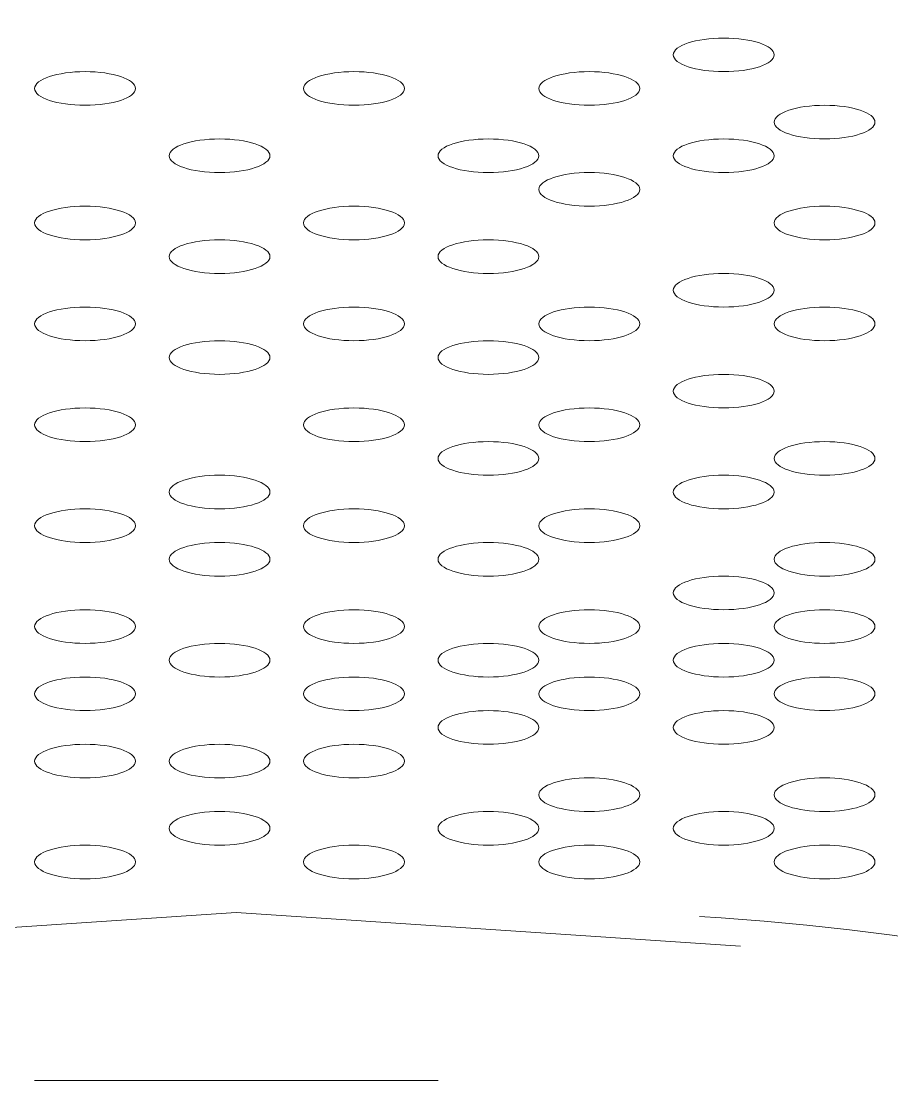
# Model space of a CAD drawing. Header units: metres. Extents: x 29 to 86.9, y -23.2 to 39.7.
# Drawn here: x 74.4701 to 74.5335, y -17.0699 to -16.9928 of the extents above; entities that cross this region are included whole.
import ezdxf

# ---------------------------------------------------------------- set-up
doc = ezdxf.new("R2010")
doc.units = ezdxf.units.M
doc.header["$LTSCALE"] = 100
doc.layers.get('0').update_dxf_attribs({"color": 254})
doc.layers.add('Arqui', color=8, linetype='Continuous', lineweight=0)

# ---------------------------------------------------------------- blocks, each defined once
blk = doc.blocks.new('A$C9582355f')
at = {"layer": 'Arqui'}
for points in [[(45.69457448278155, 6.126214199186052, 0.2278580694967523), (45.50212297980562, 6.21636923779397, 0.2278580694966841), (45.30919018274955, 6.126214199186052)], [(45.68998460515758, 6.122865414649823, 0.2538010257354624), (45.50034955296559, 6.205849049185872, 0.253801025735526), (45.31133446037353, 6.122865414649823)], [(45.53680799527757, 6.106038732866182, -0.1333274390361423), (45.63027633276562, 6.074539111394188), (45.63027633276562, 6.072093511394087)]]:
    blk.add_lwpolyline(points, format="xyb", dxfattribs=at)
for points in [[(45.46642113276556, 6.103886311394035), (45.5031051327656, 6.106331911394136), (45.53978913276552, 6.103886311394035)], [(45.48843153276556, 6.094103911394086), (45.5031051327656, 6.094103911394086), (45.51777873276552, 6.094103911394086)]]:
    blk.add_lwpolyline(points, dxfattribs=at)
for points in [[(45.53856633276558, 6.169917511394033), (45.53654032435753, 6.169917511394033), (45.53489793276555, 6.169370039378009), (45.53489793276555, 6.168694711393982)], [(45.54223473276562, 6.168694711393982), (45.54223473276562, 6.169370039378009), (45.54059234117352, 6.169917511394033), (45.53856633276558, 6.169917511394033)], [(45.53489793276555, 6.168694711393982), (45.53489793276555, 6.168019383409955), (45.53654032435753, 6.167471911393932), (45.53856633276558, 6.167471911393932)], [(45.53856633276558, 6.167471911393932), (45.54059234117352, 6.167471911393932), (45.54223473276562, 6.168019383409955), (45.54223473276562, 6.168694711393982)], [(45.4920999327656, 6.167471911393932), (45.49007392435755, 6.167471911393932), (45.48843153276556, 6.166924439377908), (45.48843153276556, 6.166249111393881)], [(45.49576833276552, 6.166249111393881), (45.49576833276552, 6.166924439377908), (45.49412594117354, 6.167471911393932), (45.4920999327656, 6.167471911393932)], [(45.51166473276561, 6.167471911393932), (45.50963872435756, 6.167471911393932), (45.50799633276557, 6.166924439377908), (45.50799633276557, 6.166249111393881)], [(45.51533313276553, 6.166249111393881), (45.51533313276553, 6.166924439377908), (45.51369074117355, 6.167471911393932), (45.51166473276561, 6.167471911393932)], [(45.52878393276552, 6.167471911393932), (45.52675792435758, 6.167471911393932), (45.5251155327656, 6.166924439377908), (45.5251155327656, 6.166249111393881)], [(45.53245233276556, 6.166249111393881), (45.53245233276556, 6.166924439377908), (45.53080994117357, 6.167471911393932), (45.52878393276552, 6.167471911393932)], [(45.48843153276556, 6.166249111393881), (45.48843153276556, 6.165573783409855), (45.49007392435755, 6.165026311393831), (45.4920999327656, 6.165026311393831)], [(45.4920999327656, 6.165026311393831), (45.49412594117354, 6.165026311393831), (45.49576833276552, 6.165573783409855), (45.49576833276552, 6.166249111393881)], [(45.50799633276557, 6.166249111393881), (45.50799633276557, 6.165573783409855), (45.50963872435756, 6.165026311393831), (45.51166473276561, 6.165026311393831)], [(45.51166473276561, 6.165026311393831), (45.51369074117355, 6.165026311393831), (45.51533313276553, 6.165573783409855), (45.51533313276553, 6.166249111393881)], [(45.5251155327656, 6.166249111393881), (45.5251155327656, 6.165573783409855), (45.52675792435758, 6.165026311393831), (45.52878393276552, 6.165026311393831)], [(45.52878393276552, 6.165026311393831), (45.53080994117357, 6.165026311393831), (45.53245233276556, 6.165573783409855), (45.53245233276556, 6.166249111393881)], [(45.54590313276555, 6.165026311393831), (45.54387712435761, 6.165026311393831), (45.54223473276562, 6.164478839377807), (45.54223473276562, 6.163803511394235)], [(45.54957153276558, 6.163803511394235), (45.54957153276558, 6.164478839377807), (45.5479291411736, 6.165026311393831), (45.54590313276555, 6.165026311393831)], [(45.54223473276562, 6.163803511394235), (45.54223473276562, 6.163128183410208), (45.54387712435761, 6.162580711394185), (45.54590313276555, 6.162580711394185)], [(45.54590313276555, 6.162580711394185), (45.5479291411736, 6.162580711394185), (45.54957153276558, 6.163128183410208), (45.54957153276558, 6.163803511394235)], [(45.50188233276555, 6.162580711394185), (45.49985632435761, 6.162580711394185), (45.49821393276562, 6.162033239378161), (45.49821393276562, 6.161357911394134)], [(45.50188233276555, 6.162580711394185), (45.49985632435761, 6.162580711394185), (45.49821393276562, 6.162033239378161), (45.49821393276562, 6.161357911394134)], [(45.50555073276558, 6.161357911394134), (45.50555073276558, 6.162033239378161), (45.5039083411736, 6.162580711394185), (45.50188233276555, 6.162580711394185)], [(45.50555073276558, 6.161357911394134), (45.50555073276558, 6.162033239378161), (45.5039083411736, 6.162580711394185), (45.50188233276555, 6.162580711394185)], [(45.52144713276556, 6.162580711394185), (45.51942112435762, 6.162580711394185), (45.51777873276552, 6.162033239378161), (45.51777873276552, 6.161357911394134)], [(45.5251155327656, 6.161357911394134), (45.5251155327656, 6.162033239378161), (45.52347314117361, 6.162580711394185), (45.52144713276556, 6.162580711394185)], [(45.53856633276558, 6.162580711394185), (45.53654032435753, 6.162580711394185), (45.53489793276555, 6.162033239378161), (45.53489793276555, 6.161357911394134)], [(45.54223473276562, 6.161357911394134), (45.54223473276562, 6.162033239378161), (45.54059234117352, 6.162580711394185), (45.53856633276558, 6.162580711394185)], [(45.49821393276562, 6.161357911394134), (45.49821393276562, 6.160682583410107), (45.49985632435761, 6.160135111394084), (45.50188233276555, 6.160135111394084)], [(45.49821393276562, 6.161357911394134), (45.49821393276562, 6.160682583410107), (45.49985632435761, 6.160135111394084), (45.50188233276555, 6.160135111394084)], [(45.50188233276555, 6.160135111394084), (45.5039083411736, 6.160135111394084), (45.50555073276558, 6.160682583410107), (45.50555073276558, 6.161357911394134)], [(45.50188233276555, 6.160135111394084), (45.5039083411736, 6.160135111394084), (45.50555073276558, 6.160682583410107), (45.50555073276558, 6.161357911394134)], [(45.51777873276552, 6.161357911394134), (45.51777873276552, 6.160682583410107), (45.51942112435762, 6.160135111394084), (45.52144713276556, 6.160135111394084)], [(45.52144713276556, 6.160135111394084), (45.52347314117361, 6.160135111394084), (45.5251155327656, 6.160682583410107), (45.5251155327656, 6.161357911394134)], [(45.53489793276555, 6.161357911394134), (45.53489793276555, 6.160682583410107), (45.53654032435753, 6.160135111394084), (45.53856633276558, 6.160135111394084)], [(45.53856633276558, 6.160135111394084), (45.54059234117352, 6.160135111394084), (45.54223473276562, 6.160682583410107), (45.54223473276562, 6.161357911394134)], [(45.52878393276552, 6.160135111394084), (45.52675792435758, 6.160135111394084), (45.5251155327656, 6.15958763937806), (45.5251155327656, 6.158912311394033)], [(45.53245233276556, 6.158912311394033), (45.53245233276556, 6.15958763937806), (45.53080994117357, 6.160135111394084), (45.52878393276552, 6.160135111394084)], [(45.5251155327656, 6.158912311394033), (45.5251155327656, 6.158236983410006), (45.52675792435758, 6.157689511393983), (45.52878393276552, 6.157689511393983)], [(45.52878393276552, 6.157689511393983), (45.53080994117357, 6.157689511393983), (45.53245233276556, 6.158236983410006), (45.53245233276556, 6.158912311394033)], [(45.4920999327656, 6.157689511393983), (45.49007392435755, 6.157689511393983), (45.48843153276556, 6.157142039377959), (45.48843153276556, 6.156466711393932)], [(45.49576833276552, 6.156466711393932), (45.49576833276552, 6.157142039377959), (45.49412594117354, 6.157689511393983), (45.4920999327656, 6.157689511393983)], [(45.51166473276561, 6.157689511393983), (45.50963872435756, 6.157689511393983), (45.50799633276557, 6.157142039377959), (45.50799633276557, 6.156466711393932)], [(45.51533313276553, 6.156466711393932), (45.51533313276553, 6.157142039377959), (45.51369074117355, 6.157689511393983), (45.51166473276561, 6.157689511393983)], [(45.54590313276555, 6.157689511393983), (45.54387712435761, 6.157689511393983), (45.54223473276562, 6.157142039377959), (45.54223473276562, 6.156466711393932)], [(45.54957153276558, 6.156466711393932), (45.54957153276558, 6.157142039377959), (45.5479291411736, 6.157689511393983), (45.54590313276555, 6.157689511393983)], [(45.48843153276556, 6.156466711393932), (45.48843153276556, 6.155791383409905), (45.49007392435755, 6.155243911393882), (45.4920999327656, 6.155243911393882)], [(45.4920999327656, 6.155243911393882), (45.49412594117354, 6.155243911393882), (45.49576833276552, 6.155791383409905), (45.49576833276552, 6.156466711393932)], [(45.50799633276557, 6.156466711393932), (45.50799633276557, 6.155791383409905), (45.50963872435756, 6.155243911393882), (45.51166473276561, 6.155243911393882)], [(45.51166473276561, 6.155243911393882), (45.51369074117355, 6.155243911393882), (45.51533313276553, 6.155791383409905), (45.51533313276553, 6.156466711393932)], [(45.54223473276562, 6.156466711393932), (45.54223473276562, 6.155791383409905), (45.54387712435761, 6.155243911393882), (45.54590313276555, 6.155243911393882)], [(45.54590313276555, 6.155243911393882), (45.5479291411736, 6.155243911393882), (45.54957153276558, 6.155791383409905), (45.54957153276558, 6.156466711393932)], [(45.50188233276555, 6.155243911393882), (45.49985632435761, 6.155243911393882), (45.49821393276562, 6.154696439377858), (45.49821393276562, 6.154021111393831)], [(45.50188233276555, 6.155243911393882), (45.49985632435761, 6.155243911393882), (45.49821393276562, 6.154696439377858), (45.49821393276562, 6.154021111393831)], [(45.50555073276558, 6.154021111393831), (45.50555073276558, 6.154696439377858), (45.5039083411736, 6.155243911393882), (45.50188233276555, 6.155243911393882)], [(45.50555073276558, 6.154021111393831), (45.50555073276558, 6.154696439377858), (45.5039083411736, 6.155243911393882), (45.50188233276555, 6.155243911393882)], [(45.52144713276556, 6.155243911393882), (45.51942112435762, 6.155243911393882), (45.51777873276552, 6.154696439377858), (45.51777873276552, 6.154021111393831)], [(45.5251155327656, 6.154021111393831), (45.5251155327656, 6.154696439377858), (45.52347314117361, 6.155243911393882), (45.52144713276556, 6.155243911393882)], [(45.49821393276562, 6.154021111393831), (45.49821393276562, 6.153345783409804), (45.49985632435761, 6.152798311394235), (45.50188233276555, 6.152798311394235)], [(45.49821393276562, 6.154021111393831), (45.49821393276562, 6.153345783409804), (45.49985632435761, 6.152798311394235), (45.50188233276555, 6.152798311394235)], [(45.50188233276555, 6.152798311394235), (45.5039083411736, 6.152798311394235), (45.50555073276558, 6.153345783409804), (45.50555073276558, 6.154021111393831)], [(45.50188233276555, 6.152798311394235), (45.5039083411736, 6.152798311394235), (45.50555073276558, 6.153345783409804), (45.50555073276558, 6.154021111393831)], [(45.51777873276552, 6.154021111393831), (45.51777873276552, 6.153345783409804), (45.51942112435762, 6.152798311394235), (45.52144713276556, 6.152798311394235)], [(45.52144713276556, 6.152798311394235), (45.52347314117361, 6.152798311394235), (45.5251155327656, 6.153345783409804), (45.5251155327656, 6.154021111393831)], [(45.53856633276558, 6.152798311394235), (45.53654032435753, 6.152798311394235), (45.53489793276555, 6.152250839378212), (45.53489793276555, 6.151575511394185)], [(45.54223473276562, 6.151575511394185), (45.54223473276562, 6.152250839378212), (45.54059234117352, 6.152798311394235), (45.53856633276558, 6.152798311394235)], [(45.53489793276555, 6.151575511394185), (45.53489793276555, 6.150900183410158), (45.53654032435753, 6.150352711394135), (45.53856633276558, 6.150352711394135)], [(45.53856633276558, 6.150352711394135), (45.54059234117352, 6.150352711394135), (45.54223473276562, 6.150900183410158), (45.54223473276562, 6.151575511394185)], [(45.4920999327656, 6.150352711394135), (45.49007392435755, 6.150352711394135), (45.48843153276556, 6.149805239378111), (45.48843153276556, 6.149129911394084)], [(45.49576833276552, 6.149129911394084), (45.49576833276552, 6.149805239378111), (45.49412594117354, 6.150352711394135), (45.4920999327656, 6.150352711394135)], [(45.51166473276561, 6.150352711394135), (45.50963872435756, 6.150352711394135), (45.50799633276557, 6.149805239378111), (45.50799633276557, 6.149129911394084)], [(45.51533313276553, 6.149129911394084), (45.51533313276553, 6.149805239378111), (45.51369074117355, 6.150352711394135), (45.51166473276561, 6.150352711394135)], [(45.52878393276552, 6.150352711394135), (45.52675792435758, 6.150352711394135), (45.5251155327656, 6.149805239378111), (45.5251155327656, 6.149129911394084)], [(45.53245233276556, 6.149129911394084), (45.53245233276556, 6.149805239378111), (45.53080994117357, 6.150352711394135), (45.52878393276552, 6.150352711394135)], [(45.54590313276555, 6.150352711394135), (45.54387712435761, 6.150352711394135), (45.54223473276562, 6.149805239378111), (45.54223473276562, 6.149129911394084)], [(45.54957153276558, 6.149129911394084), (45.54957153276558, 6.149805239378111), (45.5479291411736, 6.150352711394135), (45.54590313276555, 6.150352711394135)], [(45.48843153276556, 6.149129911394084), (45.48843153276556, 6.148454583410057), (45.49007392435755, 6.147907111394034), (45.4920999327656, 6.147907111394034)], [(45.4920999327656, 6.147907111394034), (45.49412594117354, 6.147907111394034), (45.49576833276552, 6.148454583410057), (45.49576833276552, 6.149129911394084)], [(45.50799633276557, 6.149129911394084), (45.50799633276557, 6.148454583410057), (45.50963872435756, 6.147907111394034), (45.51166473276561, 6.147907111394034)], [(45.51166473276561, 6.147907111394034), (45.51369074117355, 6.147907111394034), (45.51533313276553, 6.148454583410057), (45.51533313276553, 6.149129911394084)], [(45.5251155327656, 6.149129911394084), (45.5251155327656, 6.148454583410057), (45.52675792435758, 6.147907111394034), (45.52878393276552, 6.147907111394034)], [(45.52878393276552, 6.147907111394034), (45.53080994117357, 6.147907111394034), (45.53245233276556, 6.148454583410057), (45.53245233276556, 6.149129911394084)], [(45.54223473276562, 6.149129911394084), (45.54223473276562, 6.148454583410057), (45.54387712435761, 6.147907111394034), (45.54590313276555, 6.147907111394034)], [(45.54590313276555, 6.147907111394034), (45.5479291411736, 6.147907111394034), (45.54957153276558, 6.148454583410057), (45.54957153276558, 6.149129911394084)], [(45.50188233276555, 6.147907111394034), (45.49985632435761, 6.147907111394034), (45.49821393276562, 6.14735963937801), (45.49821393276562, 6.146684311393983)], [(45.50188233276555, 6.147907111394034), (45.49985632435761, 6.147907111394034), (45.49821393276562, 6.14735963937801), (45.49821393276562, 6.146684311393983)], [(45.50555073276558, 6.146684311393983), (45.50555073276558, 6.14735963937801), (45.5039083411736, 6.147907111394034), (45.50188233276555, 6.147907111394034)], [(45.50555073276558, 6.146684311393983), (45.50555073276558, 6.14735963937801), (45.5039083411736, 6.147907111394034), (45.50188233276555, 6.147907111394034)], [(45.52144713276556, 6.147907111394034), (45.51942112435762, 6.147907111394034), (45.51777873276552, 6.14735963937801), (45.51777873276552, 6.146684311393983)], [(45.5251155327656, 6.146684311393983), (45.5251155327656, 6.14735963937801), (45.52347314117361, 6.147907111394034), (45.52144713276556, 6.147907111394034)], [(45.49821393276562, 6.146684311393983), (45.49821393276562, 6.146008983409956), (45.49985632435761, 6.145461511393933), (45.50188233276555, 6.145461511393933)], [(45.49821393276562, 6.146684311393983), (45.49821393276562, 6.146008983409956), (45.49985632435761, 6.145461511393933), (45.50188233276555, 6.145461511393933)], [(45.50188233276555, 6.145461511393933), (45.5039083411736, 6.145461511393933), (45.50555073276558, 6.146008983409956), (45.50555073276558, 6.146684311393983)], [(45.50188233276555, 6.145461511393933), (45.5039083411736, 6.145461511393933), (45.50555073276558, 6.146008983409956), (45.50555073276558, 6.146684311393983)], [(45.51777873276552, 6.146684311393983), (45.51777873276552, 6.146008983409956), (45.51942112435762, 6.145461511393933), (45.52144713276556, 6.145461511393933)], [(45.52144713276556, 6.145461511393933), (45.52347314117361, 6.145461511393933), (45.5251155327656, 6.146008983409956), (45.5251155327656, 6.146684311393983)], [(45.53856633276558, 6.145461511393933), (45.53654032435753, 6.145461511393933), (45.53489793276555, 6.144914039377909), (45.53489793276555, 6.144238711393882)], [(45.54223473276562, 6.144238711393882), (45.54223473276562, 6.144914039377909), (45.54059234117352, 6.145461511393933), (45.53856633276558, 6.145461511393933)], [(45.53489793276555, 6.144238711393882), (45.53489793276555, 6.143563383409855), (45.53654032435753, 6.143015911393832), (45.53856633276558, 6.143015911393832)], [(45.53856633276558, 6.143015911393832), (45.54059234117352, 6.143015911393832), (45.54223473276562, 6.143563383409855), (45.54223473276562, 6.144238711393882)], [(45.4920999327656, 6.143015911393832), (45.49007392435755, 6.143015911393832), (45.48843153276556, 6.142468439377808), (45.48843153276556, 6.141793111394236)], [(45.49576833276552, 6.141793111394236), (45.49576833276552, 6.142468439377808), (45.49412594117354, 6.143015911393832), (45.4920999327656, 6.143015911393832)], [(45.51166473276561, 6.143015911393832), (45.50963872435756, 6.143015911393832), (45.50799633276557, 6.142468439377808), (45.50799633276557, 6.141793111394236)], [(45.51533313276553, 6.141793111394236), (45.51533313276553, 6.142468439377808), (45.51369074117355, 6.143015911393832), (45.51166473276561, 6.143015911393832)], [(45.52878393276552, 6.143015911393832), (45.52675792435758, 6.143015911393832), (45.5251155327656, 6.142468439377808), (45.5251155327656, 6.141793111394236)], [(45.53245233276556, 6.141793111394236), (45.53245233276556, 6.142468439377808), (45.53080994117357, 6.143015911393832), (45.52878393276552, 6.143015911393832)], [(45.48843153276556, 6.141793111394236), (45.48843153276556, 6.141117783410209), (45.49007392435755, 6.140570311394185), (45.4920999327656, 6.140570311394185)], [(45.4920999327656, 6.140570311394185), (45.49412594117354, 6.140570311394185), (45.49576833276552, 6.141117783410209), (45.49576833276552, 6.141793111394236)], [(45.50799633276557, 6.141793111394236), (45.50799633276557, 6.141117783410209), (45.50963872435756, 6.140570311394185), (45.51166473276561, 6.140570311394185)], [(45.51166473276561, 6.140570311394185), (45.51369074117355, 6.140570311394185), (45.51533313276553, 6.141117783410209), (45.51533313276553, 6.141793111394236)], [(45.5251155327656, 6.141793111394236), (45.5251155327656, 6.141117783410209), (45.52675792435758, 6.140570311394185), (45.52878393276552, 6.140570311394185)], [(45.52878393276552, 6.140570311394185), (45.53080994117357, 6.140570311394185), (45.53245233276556, 6.141117783410209), (45.53245233276556, 6.141793111394236)], [(45.52144713276556, 6.140570311394185), (45.51942112435762, 6.140570311394185), (45.51777873276552, 6.140022839378162), (45.51777873276552, 6.139347511394135)], [(45.5251155327656, 6.139347511394135), (45.5251155327656, 6.140022839378162), (45.52347314117361, 6.140570311394185), (45.52144713276556, 6.140570311394185)], [(45.54590313276555, 6.140570311394185), (45.54387712435761, 6.140570311394185), (45.54223473276562, 6.140022839378162), (45.54223473276562, 6.139347511394135)], [(45.54957153276558, 6.139347511394135), (45.54957153276558, 6.140022839378162), (45.5479291411736, 6.140570311394185), (45.54590313276555, 6.140570311394185)], [(45.51777873276552, 6.139347511394135), (45.51777873276552, 6.138672183410108), (45.51942112435762, 6.138124711394084), (45.52144713276556, 6.138124711394084)], [(45.52144713276556, 6.138124711394084), (45.52347314117361, 6.138124711394084), (45.5251155327656, 6.138672183410108), (45.5251155327656, 6.139347511394135)], [(45.54223473276562, 6.139347511394135), (45.54223473276562, 6.138672183410108), (45.54387712435761, 6.138124711394084), (45.54590313276555, 6.138124711394084)], [(45.54590313276555, 6.138124711394084), (45.5479291411736, 6.138124711394084), (45.54957153276558, 6.138672183410108), (45.54957153276558, 6.139347511394135)], [(45.50188233276555, 6.138124711394084), (45.49985632435761, 6.138124711394084), (45.49821393276562, 6.137577239378061), (45.49821393276562, 6.136901911394034)], [(45.50188233276555, 6.138124711394084), (45.49985632435761, 6.138124711394084), (45.49821393276562, 6.137577239378061), (45.49821393276562, 6.136901911394034)], [(45.50555073276558, 6.136901911394034), (45.50555073276558, 6.137577239378061), (45.5039083411736, 6.138124711394084), (45.50188233276555, 6.138124711394084)], [(45.50555073276558, 6.136901911394034), (45.50555073276558, 6.137577239378061), (45.5039083411736, 6.138124711394084), (45.50188233276555, 6.138124711394084)], [(45.53856633276558, 6.138124711394084), (45.53654032435753, 6.138124711394084), (45.53489793276555, 6.137577239378061), (45.53489793276555, 6.136901911394034)], [(45.54223473276562, 6.136901911394034), (45.54223473276562, 6.137577239378061), (45.54059234117352, 6.138124711394084), (45.53856633276558, 6.138124711394084)], [(45.49821393276562, 6.136901911394034), (45.49821393276562, 6.136226583410007), (45.49985632435761, 6.135679111393983), (45.50188233276555, 6.135679111393983)], [(45.49821393276562, 6.136901911394034), (45.49821393276562, 6.136226583410007), (45.49985632435761, 6.135679111393983), (45.50188233276555, 6.135679111393983)], [(45.50188233276555, 6.135679111393983), (45.5039083411736, 6.135679111393983), (45.50555073276558, 6.136226583410007), (45.50555073276558, 6.136901911394034)], [(45.50188233276555, 6.135679111393983), (45.5039083411736, 6.135679111393983), (45.50555073276558, 6.136226583410007), (45.50555073276558, 6.136901911394034)], [(45.53489793276555, 6.136901911394034), (45.53489793276555, 6.136226583410007), (45.53654032435753, 6.135679111393983), (45.53856633276558, 6.135679111393983)], [(45.53856633276558, 6.135679111393983), (45.54059234117352, 6.135679111393983), (45.54223473276562, 6.136226583410007), (45.54223473276562, 6.136901911394034)], [(45.4920999327656, 6.135679111393983), (45.49007392435755, 6.135679111393983), (45.48843153276556, 6.13513163937796), (45.48843153276556, 6.134456311393933)], [(45.49576833276552, 6.134456311393933), (45.49576833276552, 6.13513163937796), (45.49412594117354, 6.135679111393983), (45.4920999327656, 6.135679111393983)], [(45.51166473276561, 6.135679111393983), (45.50963872435756, 6.135679111393983), (45.50799633276557, 6.13513163937796), (45.50799633276557, 6.134456311393933)], [(45.51533313276553, 6.134456311393933), (45.51533313276553, 6.13513163937796), (45.51369074117355, 6.135679111393983), (45.51166473276561, 6.135679111393983)], [(45.52878393276552, 6.135679111393983), (45.52675792435758, 6.135679111393983), (45.5251155327656, 6.13513163937796), (45.5251155327656, 6.134456311393933)], [(45.53245233276556, 6.134456311393933), (45.53245233276556, 6.13513163937796), (45.53080994117357, 6.135679111393983), (45.52878393276552, 6.135679111393983)], [(45.48843153276556, 6.134456311393933), (45.48843153276556, 6.133780983409906), (45.49007392435755, 6.133233511393883), (45.4920999327656, 6.133233511393883)], [(45.4920999327656, 6.133233511393883), (45.49412594117354, 6.133233511393883), (45.49576833276552, 6.133780983409906), (45.49576833276552, 6.134456311393933)], [(45.50799633276557, 6.134456311393933), (45.50799633276557, 6.133780983409906), (45.50963872435756, 6.133233511393883), (45.51166473276561, 6.133233511393883)], [(45.51166473276561, 6.133233511393883), (45.51369074117355, 6.133233511393883), (45.51533313276553, 6.133780983409906), (45.51533313276553, 6.134456311393933)], [(45.5251155327656, 6.134456311393933), (45.5251155327656, 6.133780983409906), (45.52675792435758, 6.133233511393883), (45.52878393276552, 6.133233511393883)], [(45.52878393276552, 6.133233511393883), (45.53080994117357, 6.133233511393883), (45.53245233276556, 6.133780983409906), (45.53245233276556, 6.134456311393933)], [(45.50188233276555, 6.133233511393883), (45.49985632435761, 6.133233511393883), (45.49821393276562, 6.132686039377859), (45.49821393276562, 6.132010711393832)], [(45.50188233276555, 6.133233511393883), (45.49985632435761, 6.133233511393883), (45.49821393276562, 6.132686039377859), (45.49821393276562, 6.132010711393832)], [(45.50555073276558, 6.132010711393832), (45.50555073276558, 6.132686039377859), (45.5039083411736, 6.133233511393883), (45.50188233276555, 6.133233511393883)], [(45.50555073276558, 6.132010711393832), (45.50555073276558, 6.132686039377859), (45.5039083411736, 6.133233511393883), (45.50188233276555, 6.133233511393883)], [(45.52144713276556, 6.133233511393883), (45.51942112435762, 6.133233511393883), (45.51777873276552, 6.132686039377859), (45.51777873276552, 6.132010711393832)], [(45.5251155327656, 6.132010711393832), (45.5251155327656, 6.132686039377859), (45.52347314117361, 6.133233511393883), (45.52144713276556, 6.133233511393883)], [(45.54590313276555, 6.133233511393883), (45.54387712435761, 6.133233511393883), (45.54223473276562, 6.132686039377859), (45.54223473276562, 6.132010711393832)], [(45.54957153276558, 6.132010711393832), (45.54957153276558, 6.132686039377859), (45.5479291411736, 6.133233511393883), (45.54590313276555, 6.133233511393883)], [(45.49821393276562, 6.132010711393832), (45.49821393276562, 6.131335383409805), (45.49985632435761, 6.130787911394236), (45.50188233276555, 6.130787911394236)], [(45.49821393276562, 6.132010711393832), (45.49821393276562, 6.131335383409805), (45.49985632435761, 6.130787911394236), (45.50188233276555, 6.130787911394236)], [(45.50188233276555, 6.130787911394236), (45.5039083411736, 6.130787911394236), (45.50555073276558, 6.131335383409805), (45.50555073276558, 6.132010711393832)], [(45.50188233276555, 6.130787911394236), (45.5039083411736, 6.130787911394236), (45.50555073276558, 6.131335383409805), (45.50555073276558, 6.132010711393832)], [(45.51777873276552, 6.132010711393832), (45.51777873276552, 6.131335383409805), (45.51942112435762, 6.130787911394236), (45.52144713276556, 6.130787911394236)], [(45.52144713276556, 6.130787911394236), (45.52347314117361, 6.130787911394236), (45.5251155327656, 6.131335383409805), (45.5251155327656, 6.132010711393832)], [(45.54223473276562, 6.132010711393832), (45.54223473276562, 6.131335383409805), (45.54387712435761, 6.130787911394236), (45.54590313276555, 6.130787911394236)], [(45.54590313276555, 6.130787911394236), (45.5479291411736, 6.130787911394236), (45.54957153276558, 6.131335383409805), (45.54957153276558, 6.132010711393832)], [(45.53856633276558, 6.130787911394236), (45.53654032435753, 6.130787911394236), (45.53489793276555, 6.130240439378213), (45.53489793276555, 6.129565111394186)], [(45.54223473276562, 6.129565111394186), (45.54223473276562, 6.130240439378213), (45.54059234117352, 6.130787911394236), (45.53856633276558, 6.130787911394236)], [(45.53489793276555, 6.129565111394186), (45.53489793276555, 6.128889783410159), (45.53654032435753, 6.128342311394135), (45.53856633276558, 6.128342311394135)], [(45.53856633276558, 6.128342311394135), (45.54059234117352, 6.128342311394135), (45.54223473276562, 6.128889783410159), (45.54223473276562, 6.129565111394186)], [(45.4920999327656, 6.128342311394135), (45.49007392435755, 6.128342311394135), (45.48843153276556, 6.127794839378112), (45.48843153276556, 6.127119511394085)], [(45.49576833276552, 6.127119511394085), (45.49576833276552, 6.127794839378112), (45.49412594117354, 6.128342311394135), (45.4920999327656, 6.128342311394135)], [(45.51166473276561, 6.128342311394135), (45.50963872435756, 6.128342311394135), (45.50799633276557, 6.127794839378112), (45.50799633276557, 6.127119511394085)], [(45.51533313276553, 6.127119511394085), (45.51533313276553, 6.127794839378112), (45.51369074117355, 6.128342311394135), (45.51166473276561, 6.128342311394135)], [(45.52878393276552, 6.128342311394135), (45.52675792435758, 6.128342311394135), (45.5251155327656, 6.127794839378112), (45.5251155327656, 6.127119511394085)], [(45.53245233276556, 6.127119511394085), (45.53245233276556, 6.127794839378112), (45.53080994117357, 6.128342311394135), (45.52878393276552, 6.128342311394135)], [(45.54590313276555, 6.128342311394135), (45.54387712435761, 6.128342311394135), (45.54223473276562, 6.127794839378112), (45.54223473276562, 6.127119511394085)], [(45.54957153276558, 6.127119511394085), (45.54957153276558, 6.127794839378112), (45.5479291411736, 6.128342311394135), (45.54590313276555, 6.128342311394135)], [(45.48843153276556, 6.127119511394085), (45.48843153276556, 6.126444183410058), (45.49007392435755, 6.125896711394034), (45.4920999327656, 6.125896711394034)], [(45.4920999327656, 6.125896711394034), (45.49412594117354, 6.125896711394034), (45.49576833276552, 6.126444183410058), (45.49576833276552, 6.127119511394085)], [(45.50799633276557, 6.127119511394085), (45.50799633276557, 6.126444183410058), (45.50963872435756, 6.125896711394034), (45.51166473276561, 6.125896711394034)], [(45.51166473276561, 6.125896711394034), (45.51369074117355, 6.125896711394034), (45.51533313276553, 6.126444183410058), (45.51533313276553, 6.127119511394085)], [(45.5251155327656, 6.127119511394085), (45.5251155327656, 6.126444183410058), (45.52675792435758, 6.125896711394034), (45.52878393276552, 6.125896711394034)], [(45.52878393276552, 6.125896711394034), (45.53080994117357, 6.125896711394034), (45.53245233276556, 6.126444183410058), (45.53245233276556, 6.127119511394085)], [(45.54223473276562, 6.127119511394085), (45.54223473276562, 6.126444183410058), (45.54387712435761, 6.125896711394034), (45.54590313276555, 6.125896711394034)], [(45.54590313276555, 6.125896711394034), (45.5479291411736, 6.125896711394034), (45.54957153276558, 6.126444183410058), (45.54957153276558, 6.127119511394085)], [(45.50188233276555, 6.125896711394034), (45.49985632435761, 6.125896711394034), (45.49821393276562, 6.125349239378011), (45.49821393276562, 6.124673911393984)], [(45.50188233276555, 6.125896711394034), (45.49985632435761, 6.125896711394034), (45.49821393276562, 6.125349239378011), (45.49821393276562, 6.124673911393984)], [(45.50555073276558, 6.124673911393984), (45.50555073276558, 6.125349239378011), (45.5039083411736, 6.125896711394034), (45.50188233276555, 6.125896711394034)], [(45.50555073276558, 6.124673911393984), (45.50555073276558, 6.125349239378011), (45.5039083411736, 6.125896711394034), (45.50188233276555, 6.125896711394034)], [(45.52144713276556, 6.125896711394034), (45.51942112435762, 6.125896711394034), (45.51777873276552, 6.125349239378011), (45.51777873276552, 6.124673911393984)], [(45.5251155327656, 6.124673911393984), (45.5251155327656, 6.125349239378011), (45.52347314117361, 6.125896711394034), (45.52144713276556, 6.125896711394034)], [(45.53856633276558, 6.125896711394034), (45.53654032435753, 6.125896711394034), (45.53489793276555, 6.125349239378011), (45.53489793276555, 6.124673911393984)], [(45.54223473276562, 6.124673911393984), (45.54223473276562, 6.125349239378011), (45.54059234117352, 6.125896711394034), (45.53856633276558, 6.125896711394034)], [(45.49821393276562, 6.124673911393984), (45.49821393276562, 6.123998583409957), (45.49985632435761, 6.123451111393933), (45.50188233276555, 6.123451111393933)], [(45.49821393276562, 6.124673911393984), (45.49821393276562, 6.123998583409957), (45.49985632435761, 6.123451111393933), (45.50188233276555, 6.123451111393933)], [(45.50188233276555, 6.123451111393933), (45.5039083411736, 6.123451111393933), (45.50555073276558, 6.123998583409957), (45.50555073276558, 6.124673911393984)], [(45.50188233276555, 6.123451111393933), (45.5039083411736, 6.123451111393933), (45.50555073276558, 6.123998583409957), (45.50555073276558, 6.124673911393984)], [(45.51777873276552, 6.124673911393984), (45.51777873276552, 6.123998583409957), (45.51942112435762, 6.123451111393933), (45.52144713276556, 6.123451111393933)], [(45.52144713276556, 6.123451111393933), (45.52347314117361, 6.123451111393933), (45.5251155327656, 6.123998583409957), (45.5251155327656, 6.124673911393984)], [(45.53489793276555, 6.124673911393984), (45.53489793276555, 6.123998583409957), (45.53654032435753, 6.123451111393933), (45.53856633276558, 6.123451111393933)], [(45.53856633276558, 6.123451111393933), (45.54059234117352, 6.123451111393933), (45.54223473276562, 6.123998583409957), (45.54223473276562, 6.124673911393984)], [(45.4920999327656, 6.123451111393933), (45.49007392435755, 6.123451111393933), (45.48843153276556, 6.12290363937791), (45.48843153276556, 6.122228311393883)], [(45.49576833276552, 6.122228311393883), (45.49576833276552, 6.12290363937791), (45.49412594117354, 6.123451111393933), (45.4920999327656, 6.123451111393933)], [(45.51166473276561, 6.123451111393933), (45.50963872435756, 6.123451111393933), (45.50799633276557, 6.12290363937791), (45.50799633276557, 6.122228311393883)], [(45.51533313276553, 6.122228311393883), (45.51533313276553, 6.12290363937791), (45.51369074117355, 6.123451111393933), (45.51166473276561, 6.123451111393933)], [(45.52878393276552, 6.123451111393933), (45.52675792435758, 6.123451111393933), (45.5251155327656, 6.12290363937791), (45.5251155327656, 6.122228311393883)], [(45.53245233276556, 6.122228311393883), (45.53245233276556, 6.12290363937791), (45.53080994117357, 6.123451111393933), (45.52878393276552, 6.123451111393933)], [(45.54590313276555, 6.123451111393933), (45.54387712435761, 6.123451111393933), (45.54223473276562, 6.12290363937791), (45.54223473276562, 6.122228311393883)], [(45.54957153276558, 6.122228311393883), (45.54957153276558, 6.12290363937791), (45.5479291411736, 6.123451111393933), (45.54590313276555, 6.123451111393933)], [(45.48843153276556, 6.122228311393883), (45.48843153276556, 6.121552983409856), (45.49007392435755, 6.121005511393832), (45.4920999327656, 6.121005511393832)], [(45.4920999327656, 6.121005511393832), (45.49412594117354, 6.121005511393832), (45.49576833276552, 6.121552983409856), (45.49576833276552, 6.122228311393883)], [(45.50799633276557, 6.122228311393883), (45.50799633276557, 6.121552983409856), (45.50963872435756, 6.121005511393832), (45.51166473276561, 6.121005511393832)], [(45.51166473276561, 6.121005511393832), (45.51369074117355, 6.121005511393832), (45.51533313276553, 6.121552983409856), (45.51533313276553, 6.122228311393883)], [(45.5251155327656, 6.122228311393883), (45.5251155327656, 6.121552983409856), (45.52675792435758, 6.121005511393832), (45.52878393276552, 6.121005511393832)], [(45.52878393276552, 6.121005511393832), (45.53080994117357, 6.121005511393832), (45.53245233276556, 6.121552983409856), (45.53245233276556, 6.122228311393883)], [(45.54223473276562, 6.122228311393883), (45.54223473276562, 6.121552983409856), (45.54387712435761, 6.121005511393832), (45.54590313276555, 6.121005511393832)], [(45.54590313276555, 6.121005511393832), (45.5479291411736, 6.121005511393832), (45.54957153276558, 6.121552983409856), (45.54957153276558, 6.122228311393883)], [(45.52144713276556, 6.121005511393832), (45.51942112435762, 6.121005511393832), (45.51777873276552, 6.120458039377809), (45.51777873276552, 6.119782711394237)], [(45.5251155327656, 6.119782711394237), (45.5251155327656, 6.120458039377809), (45.52347314117361, 6.121005511393832), (45.52144713276556, 6.121005511393832)], [(45.53856633276558, 6.121005511393832), (45.53654032435753, 6.121005511393832), (45.53489793276555, 6.120458039377809), (45.53489793276555, 6.119782711394237)], [(45.54223473276562, 6.119782711394237), (45.54223473276562, 6.120458039377809), (45.54059234117352, 6.121005511393832), (45.53856633276558, 6.121005511393832)], [(45.51777873276552, 6.119782711394237), (45.51777873276552, 6.11910738341021), (45.51942112435762, 6.118559911394186), (45.52144713276556, 6.118559911394186)], [(45.52144713276556, 6.118559911394186), (45.52347314117361, 6.118559911394186), (45.5251155327656, 6.11910738341021), (45.5251155327656, 6.119782711394237)], [(45.53489793276555, 6.119782711394237), (45.53489793276555, 6.11910738341021), (45.53654032435753, 6.118559911394186), (45.53856633276558, 6.118559911394186)], [(45.53856633276558, 6.118559911394186), (45.54059234117352, 6.118559911394186), (45.54223473276562, 6.11910738341021), (45.54223473276562, 6.119782711394237)], [(45.4920999327656, 6.118559911394186), (45.49007392435755, 6.118559911394186), (45.48843153276556, 6.118012439378163), (45.48843153276556, 6.117337111394136)], [(45.49576833276552, 6.117337111394136), (45.49576833276552, 6.118012439378163), (45.49412594117354, 6.118559911394186), (45.4920999327656, 6.118559911394186)], [(45.50188233276555, 6.118559911394186), (45.49985632435761, 6.118559911394186), (45.49821393276562, 6.118012439378163), (45.49821393276562, 6.117337111394136)], [(45.50188233276555, 6.118559911394186), (45.49985632435761, 6.118559911394186), (45.49821393276562, 6.118012439378163), (45.49821393276562, 6.117337111394136)], [(45.50555073276558, 6.117337111394136), (45.50555073276558, 6.118012439378163), (45.5039083411736, 6.118559911394186), (45.50188233276555, 6.118559911394186)], [(45.50555073276558, 6.117337111394136), (45.50555073276558, 6.118012439378163), (45.5039083411736, 6.118559911394186), (45.50188233276555, 6.118559911394186)], [(45.51166473276561, 6.118559911394186), (45.50963872435756, 6.118559911394186), (45.50799633276557, 6.118012439378163), (45.50799633276557, 6.117337111394136)], [(45.51533313276553, 6.117337111394136), (45.51533313276553, 6.118012439378163), (45.51369074117355, 6.118559911394186), (45.51166473276561, 6.118559911394186)], [(45.48843153276556, 6.117337111394136), (45.48843153276556, 6.116661783410109), (45.49007392435755, 6.116114311394085), (45.4920999327656, 6.116114311394085)], [(45.4920999327656, 6.116114311394085), (45.49412594117354, 6.116114311394085), (45.49576833276552, 6.116661783410109), (45.49576833276552, 6.117337111394136)], [(45.49821393276562, 6.117337111394136), (45.49821393276562, 6.116661783410109), (45.49985632435761, 6.116114311394085), (45.50188233276555, 6.116114311394085)], [(45.49821393276562, 6.117337111394136), (45.49821393276562, 6.116661783410109), (45.49985632435761, 6.116114311394085), (45.50188233276555, 6.116114311394085)], [(45.50188233276555, 6.116114311394085), (45.5039083411736, 6.116114311394085), (45.50555073276558, 6.116661783410109), (45.50555073276558, 6.117337111394136)], [(45.50188233276555, 6.116114311394085), (45.5039083411736, 6.116114311394085), (45.50555073276558, 6.116661783410109), (45.50555073276558, 6.117337111394136)], [(45.50799633276557, 6.117337111394136), (45.50799633276557, 6.116661783410109), (45.50963872435756, 6.116114311394085), (45.51166473276561, 6.116114311394085)], [(45.51166473276561, 6.116114311394085), (45.51369074117355, 6.116114311394085), (45.51533313276553, 6.116661783410109), (45.51533313276553, 6.117337111394136)], [(45.52878393276552, 6.116114311394085), (45.52675792435758, 6.116114311394085), (45.5251155327656, 6.115566839378062), (45.5251155327656, 6.114891511394035)], [(45.53245233276556, 6.114891511394035), (45.53245233276556, 6.115566839378062), (45.53080994117357, 6.116114311394085), (45.52878393276552, 6.116114311394085)], [(45.54590313276555, 6.116114311394085), (45.54387712435761, 6.116114311394085), (45.54223473276562, 6.115566839378062), (45.54223473276562, 6.114891511394035)], [(45.54957153276558, 6.114891511394035), (45.54957153276558, 6.115566839378062), (45.5479291411736, 6.116114311394085), (45.54590313276555, 6.116114311394085)], [(45.5251155327656, 6.114891511394035), (45.5251155327656, 6.114216183410008), (45.52675792435758, 6.113668711393984), (45.52878393276552, 6.113668711393984)], [(45.52878393276552, 6.113668711393984), (45.53080994117357, 6.113668711393984), (45.53245233276556, 6.114216183410008), (45.53245233276556, 6.114891511394035)], [(45.54223473276562, 6.114891511394035), (45.54223473276562, 6.114216183410008), (45.54387712435761, 6.113668711393984), (45.54590313276555, 6.113668711393984)], [(45.54590313276555, 6.113668711393984), (45.5479291411736, 6.113668711393984), (45.54957153276558, 6.114216183410008), (45.54957153276558, 6.114891511394035)], [(45.50188233276555, 6.113668711393984), (45.49985632435761, 6.113668711393984), (45.49821393276562, 6.113121239377961), (45.49821393276562, 6.112445911393934)], [(45.50188233276555, 6.113668711393984), (45.49985632435761, 6.113668711393984), (45.49821393276562, 6.113121239377961), (45.49821393276562, 6.112445911393934)], [(45.50555073276558, 6.112445911393934), (45.50555073276558, 6.113121239377961), (45.5039083411736, 6.113668711393984), (45.50188233276555, 6.113668711393984)], [(45.50555073276558, 6.112445911393934), (45.50555073276558, 6.113121239377961), (45.5039083411736, 6.113668711393984), (45.50188233276555, 6.113668711393984)], [(45.52144713276556, 6.113668711393984), (45.51942112435762, 6.113668711393984), (45.51777873276552, 6.113121239377961), (45.51777873276552, 6.112445911393934)], [(45.5251155327656, 6.112445911393934), (45.5251155327656, 6.113121239377961), (45.52347314117361, 6.113668711393984), (45.52144713276556, 6.113668711393984)], [(45.53856633276558, 6.113668711393984), (45.53654032435753, 6.113668711393984), (45.53489793276555, 6.113121239377961), (45.53489793276555, 6.112445911393934)], [(45.54223473276562, 6.112445911393934), (45.54223473276562, 6.113121239377961), (45.54059234117352, 6.113668711393984), (45.53856633276558, 6.113668711393984)], [(45.49821393276562, 6.112445911393934), (45.49821393276562, 6.111770583409907), (45.49985632435761, 6.111223111393883), (45.50188233276555, 6.111223111393883)], [(45.49821393276562, 6.112445911393934), (45.49821393276562, 6.111770583409907), (45.49985632435761, 6.111223111393883), (45.50188233276555, 6.111223111393883)], [(45.50188233276555, 6.111223111393883), (45.5039083411736, 6.111223111393883), (45.50555073276558, 6.111770583409907), (45.50555073276558, 6.112445911393934)], [(45.50188233276555, 6.111223111393883), (45.5039083411736, 6.111223111393883), (45.50555073276558, 6.111770583409907), (45.50555073276558, 6.112445911393934)], [(45.51777873276552, 6.112445911393934), (45.51777873276552, 6.111770583409907), (45.51942112435762, 6.111223111393883), (45.52144713276556, 6.111223111393883)], [(45.52144713276556, 6.111223111393883), (45.52347314117361, 6.111223111393883), (45.5251155327656, 6.111770583409907), (45.5251155327656, 6.112445911393934)], [(45.53489793276555, 6.112445911393934), (45.53489793276555, 6.111770583409907), (45.53654032435753, 6.111223111393883), (45.53856633276558, 6.111223111393883)], [(45.53856633276558, 6.111223111393883), (45.54059234117352, 6.111223111393883), (45.54223473276562, 6.111770583409907), (45.54223473276562, 6.112445911393934)], [(45.4920999327656, 6.111223111393883), (45.49007392435755, 6.111223111393883), (45.48843153276556, 6.11067563937786), (45.48843153276556, 6.110000311393833)], [(45.49576833276552, 6.110000311393833), (45.49576833276552, 6.11067563937786), (45.49412594117354, 6.111223111393883), (45.4920999327656, 6.111223111393883)], [(45.51166473276561, 6.111223111393883), (45.50963872435756, 6.111223111393883), (45.50799633276557, 6.11067563937786), (45.50799633276557, 6.110000311393833)], [(45.51533313276553, 6.110000311393833), (45.51533313276553, 6.11067563937786), (45.51369074117355, 6.111223111393883), (45.51166473276561, 6.111223111393883)], [(45.52878393276552, 6.111223111393883), (45.52675792435758, 6.111223111393883), (45.5251155327656, 6.11067563937786), (45.5251155327656, 6.110000311393833)], [(45.53245233276556, 6.110000311393833), (45.53245233276556, 6.11067563937786), (45.53080994117357, 6.111223111393883), (45.52878393276552, 6.111223111393883)], [(45.54590313276555, 6.111223111393883), (45.54387712435761, 6.111223111393883), (45.54223473276562, 6.11067563937786), (45.54223473276562, 6.110000311393833)], [(45.54957153276558, 6.110000311393833), (45.54957153276558, 6.11067563937786), (45.5479291411736, 6.111223111393883), (45.54590313276555, 6.111223111393883)], [(45.48843153276556, 6.110000311393833), (45.48843153276556, 6.109324983409806), (45.49007392435755, 6.108777511394237), (45.4920999327656, 6.108777511394237)], [(45.4920999327656, 6.108777511394237), (45.49412594117354, 6.108777511394237), (45.49576833276552, 6.109324983409806), (45.49576833276552, 6.110000311393833)], [(45.50799633276557, 6.110000311393833), (45.50799633276557, 6.109324983409806), (45.50963872435756, 6.108777511394237), (45.51166473276561, 6.108777511394237)], [(45.51166473276561, 6.108777511394237), (45.51369074117355, 6.108777511394237), (45.51533313276553, 6.109324983409806), (45.51533313276553, 6.110000311393833)], [(45.5251155327656, 6.110000311393833), (45.5251155327656, 6.109324983409806), (45.52675792435758, 6.108777511394237), (45.52878393276552, 6.108777511394237)], [(45.52878393276552, 6.108777511394237), (45.53080994117357, 6.108777511394237), (45.53245233276556, 6.109324983409806), (45.53245233276556, 6.110000311393833)], [(45.54223473276562, 6.110000311393833), (45.54223473276562, 6.109324983409806), (45.54387712435761, 6.108777511394237), (45.54590313276555, 6.108777511394237)], [(45.54590313276555, 6.108777511394237), (45.5479291411736, 6.108777511394237), (45.54957153276558, 6.109324983409806), (45.54957153276558, 6.110000311393833)]]:
    blk.add_open_spline(points, degree=3, dxfattribs=at)

msp = doc.modelspace()

# ---------------------------------------------------------------- block references
msp.add_blockref('A$C9582355f', (28.98266172889876, -23.16396569870889))

doc.saveas('drawing.dxf')
